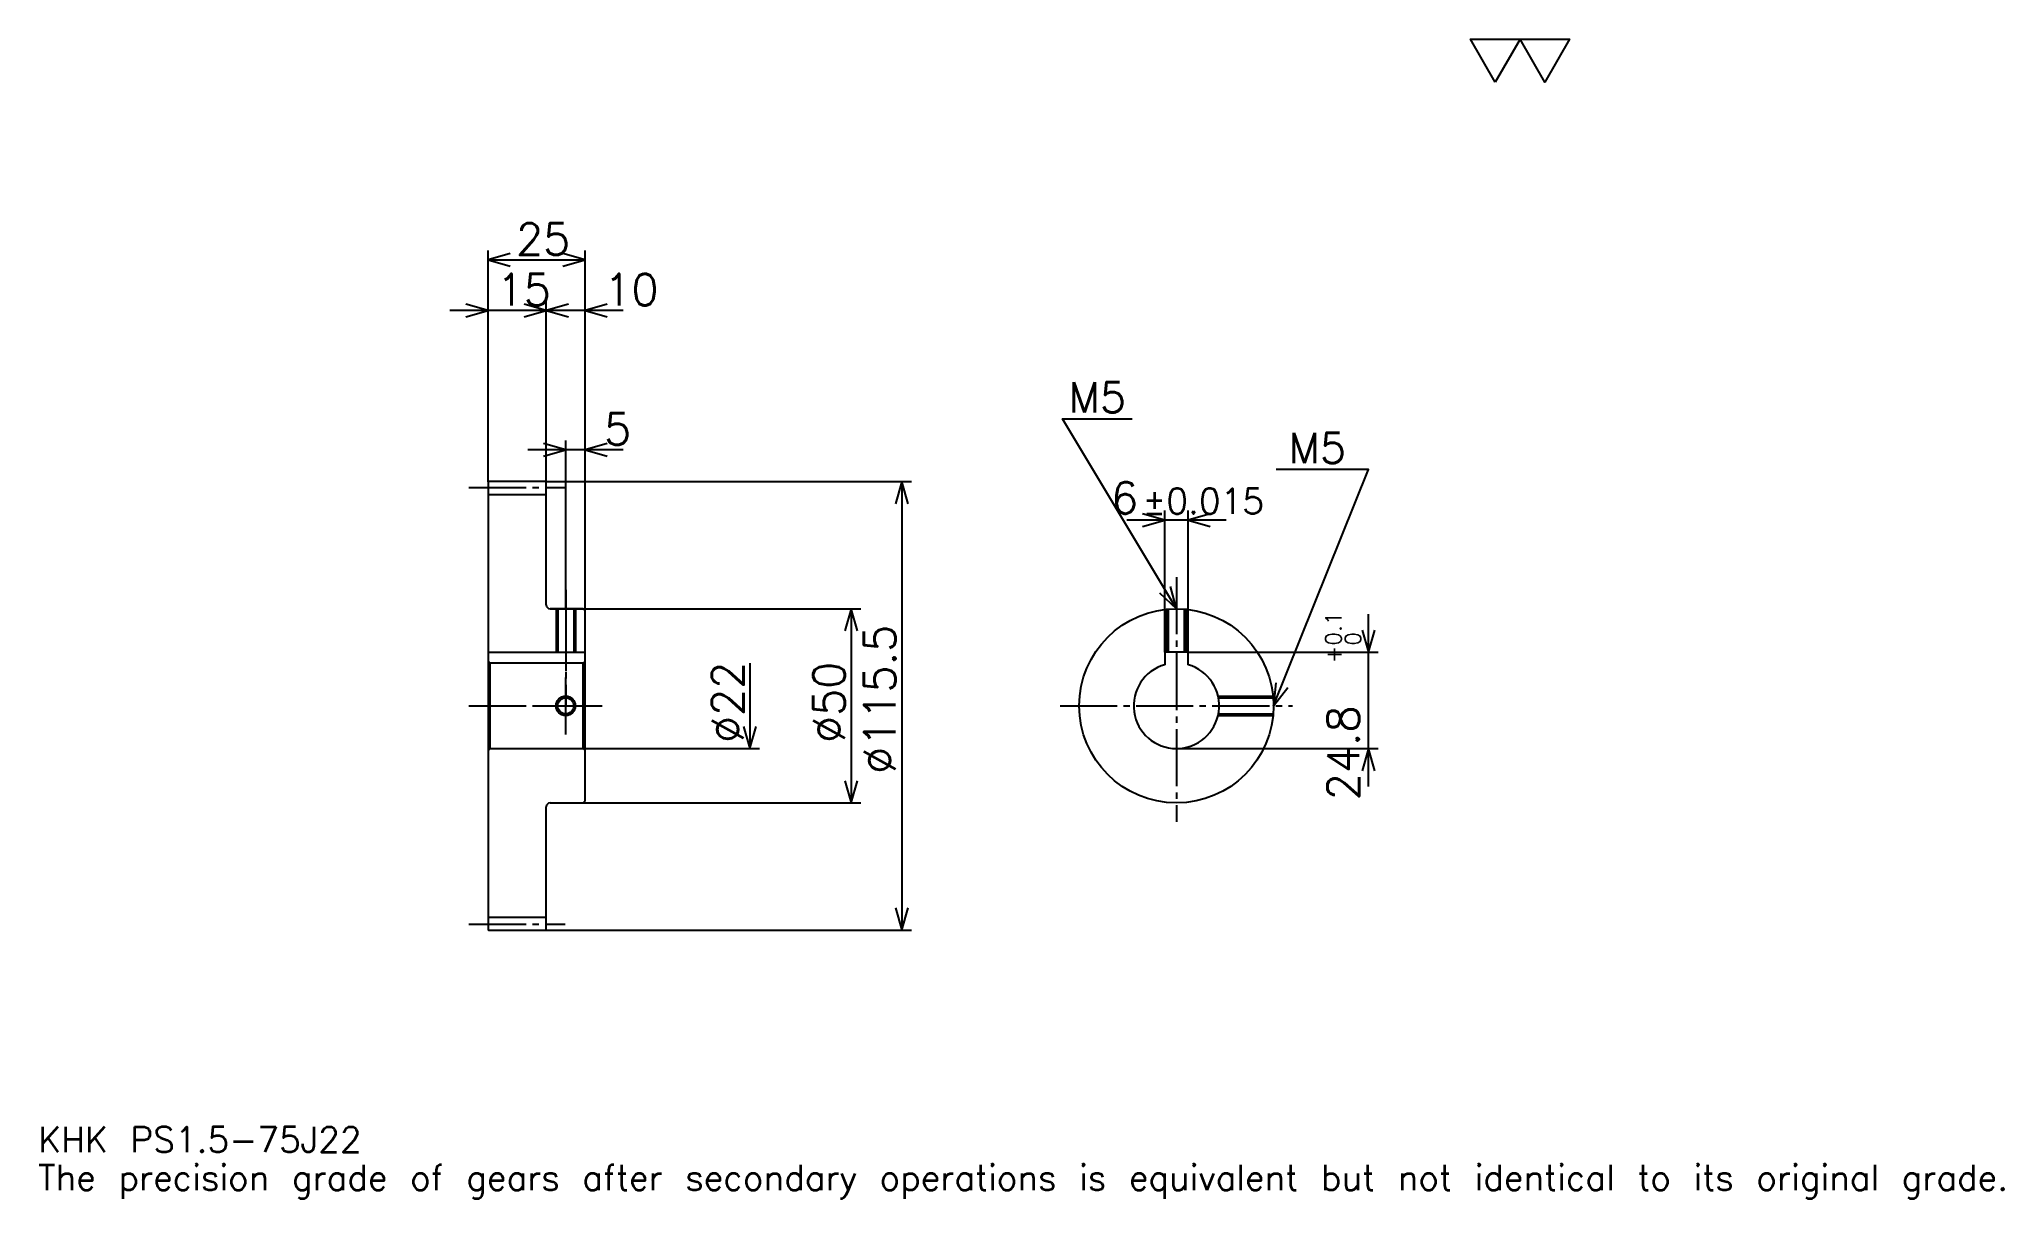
# Model space of a CAD drawing. Extents: x 17 to 522, y 6 to 304.
import ezdxf

# ---------------------------------------------------------------- set-up
doc = ezdxf.new("R2010")
doc.units = 0
doc.linetypes.add('DASHDOT', pattern=[19.565218, 14.673913, -1.630435, 1.630435, -1.630435])
doc.layers.get('0').update_dxf_attribs({"linetype": 'CONTINUOUS'})
doc.layers.add('DASHDOT', color=6, linetype='DASHDOT')
doc.styles.add('KANJI', font='TXT', dxfattribs={"bigfont": 'BIGFONT'})

msp = doc.modelspace()

# ---------------------------------------------------------------- linework, layer by layer
at = {"color": 5}
for p, q in [((132.065216, 190.630432), (132.065216, 250.141296)), ((157.065216, 190.630432), (157.065216, 250.141296)), ((132.065216, 247.695648), (157.065216, 247.695648)), ((156.847824, 234.652176), (122.282608, 234.652176)), ((166.847824, 234.652176), (137.282608, 234.652176)), ((147.065216, 190.630432), (147.065216, 237.097839)), ((166.847824, 198.782608), (142.282608, 198.782608)), ((152.065216, 190.630432), (152.065216, 201.228271)), ((132.065216, 190.530426), (132.065216, 190.630432)), ((146.96521, 190.630432), (157.065216, 190.630432)), ((147.065216, 190.530426), (147.065216, 190.630432)), ((152.065216, 157.880432), (152.065216, 190.630432)), ((152.065216, 157.880432), (152.065216, 190.630432)), ((157.065216, 190.630432), (241.032608, 190.630432)), ((157.065216, 157.380432), (157.065216, 190.630432)), ((238.586945, 190.630432), (238.586945, 75.130432)), ((306.239136, 146.680435), (306.239136, 183.152176)), ((312.239136, 146.680435), (312.239136, 183.152176)), ((322.021729, 180.706512), (296.456543, 180.706512)), ((148.065216, 157.880432), (157.065216, 157.880432)), ((157.065216, 157.880432), (227.989136, 157.880432)), ((225.543488, 157.880432), (225.543488, 107.880432)), ((358.695679, 112.097824), (358.695679, 156.463043)), ((312.239136, 146.680435), (361.141296, 146.680435)), ((199.456512, 143.880432), (199.456512, 121.880432)), ((157.065216, 121.880432), (201.902176, 121.880432)), ((309.239136, 121.880432), (361.141296, 121.880432)), ((148.065216, 107.880432), (157.065216, 107.880432)), ((157.065216, 107.880432), (227.989136, 107.880432)), ((146.96521, 75.130432), (157.065216, 75.130432)), ((157.065216, 75.130432), (241.032608, 75.130432))]:
    msp.add_line(p, q, dxfattribs=at)
at = {"color": 4}
for p, q in [((132.065216, 187.255432), (147.065216, 187.255432)), ((132.065216, 146.680435), (157.065216, 146.680435)), ((132.565216, 143.880432), (132.565216, 121.880432)), ((156.565216, 143.880432), (157.065216, 144.380432)), ((156.565216, 121.880432), (157.065216, 121.380432)), ((132.065216, 78.505432), (147.065216, 78.505432))]:
    msp.add_line(p, q, dxfattribs=at)
at = {"color": 7}
msp.add_lwpolyline([(391.304352, 293.478271), (384.945648, 304.5), (410.380432, 304.5), (404.021729, 293.478271), (397.663055, 304.5), (391.304352, 293.478271)], dxfattribs=at)
at = {"color": 5}
for points in [[(137.771744, 249.32608), (132.065216, 247.695648), (137.771744, 246.065216)], [(151.358688, 246.065216), (157.065216, 247.695648), (151.358688, 249.32608)], [(126.358696, 233.021744), (132.065216, 234.652176), (126.358696, 236.282608)], [(141.358688, 233.021744), (147.065216, 234.652176), (141.358688, 236.282608)], [(152.771744, 236.282608), (147.065216, 234.652176), (152.771744, 233.021744)], [(162.771744, 236.282608), (157.065216, 234.652176), (162.771744, 233.021744)], [(309.239136, 157.880432), (279.891296, 206.793472), (297.82608, 206.793472)], [(146.358688, 197.152176), (152.065216, 198.782608), (146.358688, 200.41304)], [(162.771744, 200.41304), (157.065216, 198.782608), (162.771744, 197.152176)], [(334.239136, 132.880432), (358.695648, 193.75), (334.891296, 193.75)], [(240.217377, 184.92392), (238.586945, 190.630432), (236.956512, 184.92392)], [(300.532593, 179.07608), (306.239136, 180.706512), (300.532593, 182.33696)], [(317.945679, 182.33696), (312.239136, 180.706512), (317.945679, 179.07608)], [(304.90506, 161.934875), (309.239136, 157.880432), (307.701233, 163.612579)], [(227.17392, 152.173904), (225.543488, 157.880432), (223.913055, 152.173904)], [(357.065247, 152.386948), (358.695679, 146.680435), (360.326111, 152.386948)], [(334.85376, 138.783401), (334.239136, 132.880432), (337.879517, 137.567688)], [(197.82608, 127.586952), (199.456512, 121.880432), (201.086945, 127.586952)], [(360.326111, 116.173912), (358.695679, 121.880432), (357.065247, 116.173912)], [(223.913055, 113.586952), (225.543488, 107.880432), (227.17392, 113.586952)], [(236.956512, 80.836952), (238.586945, 75.130432), (240.217377, 80.836952)]]:
    msp.add_lwpolyline(points, dxfattribs=at)
at = {"color": 4}
for points in [[(147.065216, 158.880432), (147.065216, 190.530426), (146.96521, 190.630432), (132.165222, 190.630432), (132.065216, 190.530426), (132.065216, 121.380432)], [(148.065216, 107.880432), (156.565216, 107.880432), (157.065216, 108.380432), (157.065216, 157.380432), (156.565216, 157.880432), (148.065216, 157.880432)], [(149.565216, 157.880432), (149.565216, 146.680435)], [(150.000214, 157.880432), (150.000214, 146.680435)], [(154.130219, 157.880432), (154.130219, 146.680435)], [(154.565216, 157.880432), (154.565216, 146.680435)], [(306.739136, 146.680435), (306.739136, 157.755112)], [(307.174133, 146.680435), (307.174133, 157.794998)], [(311.304138, 146.680435), (311.304138, 157.794998)], [(311.739136, 146.680435), (311.739136, 157.755112)], [(312.239136, 143.46344), (312.239136, 146.680435), (306.239136, 146.680435), (306.239136, 143.46344)], [(132.065216, 121.380432), (132.565216, 121.880432), (156.565216, 121.880432), (156.565216, 143.880432), (132.565216, 143.880432), (132.065216, 144.380432)], [(319.951294, 135.380432), (334.113831, 135.380432)], [(320.043579, 134.945435), (334.153687, 134.945435)], [(319.951294, 130.380432), (334.113831, 130.380432)], [(320.043579, 130.81543), (334.153687, 130.81543)], [(132.065216, 121.380432), (132.065216, 75.230431), (132.165222, 75.130432), (146.96521, 75.130432), (147.065216, 75.230431), (147.065216, 106.880432)]]:
    msp.add_lwpolyline(points, dxfattribs=at)
for centre, radius in [((309.239136, 132.880432), 25), ((152.065216, 132.880432), 2.065)]:
    msp.add_circle(centre, radius, dxfattribs=at)
at = {"color": 7}
msp.add_circle((152.065216, 132.880432), 2.5, dxfattribs=at)
at = {"color": 4}
for centre, radius, start, end in [((148.065216, 158.880432), 1, 180, 270), ((309.239136, 132.880432), 11, 105.82662089, 74.17337911), ((148.065216, 106.880432), 1, 90, 180)]:
    msp.add_arc(centre, radius, start, end, dxfattribs=at)
at = {"layer": 'DASHDOT', "color": 7}
for p, q in [((127.173912, 189.130432), (151.956512, 189.130432)), ((309.239136, 166.032608), (309.239136, 102.989128)), ((152.065216, 157.880432), (152.065216, 132.880432)), ((127.173912, 132.880432), (161.956512, 132.880432)), ((279.347839, 132.880432), (339.130432, 132.880432)), ((127.173912, 76.630432), (151.956512, 76.630432))]:
    msp.add_line(p, q, dxfattribs=at)
for points in [[(152.065216, 162.771729), (152.065216, 141.789124)], [(152.065216, 125.489128), (152.065216, 140.271744)], [(144.67392, 132.880432), (159.456512, 132.880432)]]:
    msp.add_lwpolyline(points, dxfattribs=at)

# ---------------------------------------------------------------- texts
at = {"color": 7, "style": 'KANJI'}
for s, height, p in [('25', 8.152174, (139.266296, 249)), ('15', 8.152174, (134.266296, 235.956512)), ('10', 8.152174, (161.956512, 235.956512)), ('M5', 7.826087, (281.521729, 208.42392)), ('5', 8.152174, (161.956512, 200.086945)), ('M5', 7.826087, (338.152161, 195.380432)), ('6', 8.152174, (292.411438, 182.33696)), ('%%p0.015', 6.521739, (300.481079, 182.33696)), ('KHK PS1.5-75J22', 6.521739, (16.304348, 17.934782)), ('The precision grade of gears after secondary operations is equivalent but not identical to its original grade.', 6.521739, (16.304348, 8.152174))]:
    msp.add_text(s, height=height, dxfattribs=at).set_placement(p)
for s, height, p in [('%%c115.5', 8.152174, (236.956512, 115.353256)), ('0.1', 4.076087, (351.684814, 148.406723)), ('+', 4.076087, (351.684814, 143.841492)), ('0', 4.076087, (356.739136, 148.406723)), ('%%c22', 8.152174, (197.82608, 123.301628)), ('%%c50', 8.152174, (223.913055, 123.301628)), ('24.8', 8.152174, (356.25, 108.555664))]:
    msp.add_text(s, height=height, rotation=90, dxfattribs=at).set_placement(p)

doc.saveas('drawing.dxf')
